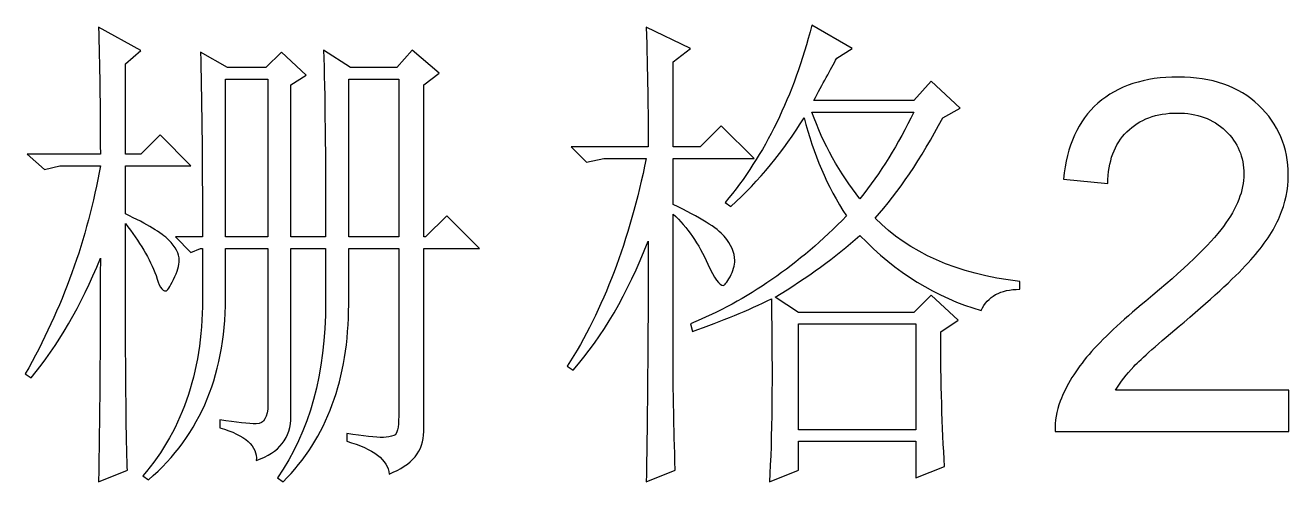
# Model space of a CAD drawing. Header units: millimetres. Extents: x -288 to -52, y -435 to 65.
# Drawn here: x -271.22 to -249.52, y -362.14 to -354.3 of the extents above; entities that cross this region are included whole.
import ezdxf

# ---------------------------------------------------------------- set-up
doc = ezdxf.new("R2010")
doc.units = ezdxf.units.MM
doc.header["$MEASUREMENT"] = 0
doc.layers.add('layer 1', color=7, linetype='Continuous')

msp = doc.modelspace()

# ---------------------------------------------------------------- linework, layer by layer
at = {"layer": 'layer 1', "color": 250}
for points, knots in [([(-269.5044, -357.7063), (-269.5044, -360.0233), (-269.4932, -361.4358), (-269.4706, -361.9424), (-269.4706, -361.9424), (-269.4706, -361.9424), (-269.9673, -362.1414), (-269.9673, -362.1414), (-269.9673, -362.1414), (-269.9447, -361.1268), (-269.9348, -359.8469), (-269.9348, -358.3032), (-269.9348, -358.3032), (-270.265, -359.1188), (-270.6616, -359.8032), (-271.1244, -360.3549), (-271.1244, -360.3549), (-271.1244, -360.3549), (-271.2246, -360.2886), (-271.2246, -360.2886), (-271.2246, -360.2886), (-270.584, -359.1625), (-270.155, -357.9716), (-269.9348, -356.7142), (-269.9348, -356.7142), (-269.9348, -356.7142), (-270.6291, -356.7142), (-270.6291, -356.7142), (-270.6291, -356.7142), (-270.6291, -356.7142), (-270.893, -356.7806), (-270.893, -356.7806), (-270.893, -356.7806), (-270.893, -356.7806), (-271.1907, -356.5153), (-271.1907, -356.5153), (-271.1907, -356.5153), (-271.1907, -356.5153), (-269.9348, -356.5153), (-269.9348, -356.5153), (-269.9348, -356.5153), (-269.9348, -355.6785), (-269.9447, -354.9518), (-269.9673, -354.3351), (-269.9673, -354.3351), (-269.9673, -354.3351), (-269.2392, -354.7316), (-269.2392, -354.7316), (-269.2392, -354.7316), (-269.2392, -354.7316), (-269.5044, -354.9631), (-269.5044, -354.9631), (-269.5044, -354.9631), (-269.5044, -354.9631), (-269.5044, -356.5153), (-269.5044, -356.5153), (-269.5044, -356.5153), (-269.5044, -356.5153), (-269.2392, -356.5153), (-269.2392, -356.5153), (-269.2392, -356.5153), (-269.2392, -356.5153), (-268.909, -356.1851), (-268.909, -356.1851), (-268.909, -356.1851), (-268.909, -356.1851), (-268.3798, -356.7142), (-268.3798, -356.7142), (-268.3798, -356.7142), (-268.3798, -356.7142), (-269.5044, -356.7142), (-269.5044, -356.7142), (-269.5044, -356.7142), (-269.5044, -356.7142), (-269.5044, -357.5412), (-269.5044, -357.5412), (-269.5044, -357.5412), (-269.1291, -357.7176), (-268.8807, -357.8671), (-268.7608, -357.9885), (-268.7608, -357.9885), (-268.6394, -358.1098), (-268.5788, -358.2256), (-268.5788, -358.3356), (-268.5788, -358.3356), (-268.5788, -358.4245), (-268.6112, -358.5346), (-268.6775, -358.6672), (-268.6775, -358.6672), (-268.7439, -358.7985), (-268.7876, -358.8648), (-268.8102, -358.8648), (-268.8102, -358.8648), (-268.8765, -358.8648), (-268.9315, -358.7773), (-268.9753, -358.6009), (-268.9753, -358.6009), (-269.0853, -358.313), (-269.2617, -358.0153), (-269.5044, -357.7063)], [0, 0, 0, 0, 0.0384615, 0.0384615, 0.0384615, 0.0384615, 0.0769231, 0.0769231, 0.0769231, 0.0769231, 0.1153846, 0.1153846, 0.1153846, 0.1153846, 0.1538462, 0.1538462, 0.1538462, 0.1538462, 0.1923077, 0.1923077, 0.1923077, 0.1923077, 0.2307692, 0.2307692, 0.2307692, 0.2307692, 0.2692308, 0.2692308, 0.2692308, 0.2692308, 0.3076923, 0.3076923, 0.3076923, 0.3076923, 0.3461538, 0.3461538, 0.3461538, 0.3461538, 0.3846154, 0.3846154, 0.3846154, 0.3846154, 0.4230769, 0.4230769, 0.4230769, 0.4230769, 0.4615385, 0.4615385, 0.4615385, 0.4615385, 0.5, 0.5, 0.5, 0.5, 0.5384615, 0.5384615, 0.5384615, 0.5384615, 0.5769231, 0.5769231, 0.5769231, 0.5769231, 0.6153846, 0.6153846, 0.6153846, 0.6153846, 0.6538462, 0.6538462, 0.6538462, 0.6538462, 0.6923077, 0.6923077, 0.6923077, 0.6923077, 0.7307692, 0.7307692, 0.7307692, 0.7307692, 0.7692308, 0.7692308, 0.7692308, 0.7692308, 0.8076923, 0.8076923, 0.8076923, 0.8076923, 0.8461538, 0.8461538, 0.8461538, 0.8461538, 0.8846154, 0.8846154, 0.8846154, 0.8846154, 0.9230769, 0.9230769, 0.9230769, 0.9230769, 1, 1, 1, 1]), ([(-260.0923, -360.29), (-260.0923, -360.5991), (-260.081, -361.1494), (-260.0584, -361.9424), (-260.0584, -361.9424), (-260.0584, -361.9424), (-260.5551, -362.1414), (-260.5551, -362.1414), (-260.5551, -362.1414), (-260.5325, -360.8404), (-260.5212, -359.4631), (-260.5212, -358.0082), (-260.5212, -358.0082), (-260.874, -358.9128), (-261.3044, -359.6508), (-261.811, -360.2237), (-261.811, -360.2237), (-261.811, -360.2237), (-261.9112, -360.1574), (-261.9112, -360.1574), (-261.9112, -360.1574), (-261.2931, -359.1879), (-260.8416, -357.9984), (-260.5551, -356.5872), (-260.5551, -356.5872), (-260.5551, -356.5872), (-261.2818, -356.5872), (-261.2818, -356.5872), (-261.2818, -356.5872), (-261.2818, -356.5872), (-261.5796, -356.6536), (-261.5796, -356.6536), (-261.5796, -356.6536), (-261.5796, -356.6536), (-261.8449, -356.3883), (-261.8449, -356.3883), (-261.8449, -356.3883), (-261.8449, -356.3883), (-260.5212, -356.3883), (-260.5212, -356.3883), (-260.5212, -356.3883), (-260.5212, -355.7928), (-260.5325, -355.107), (-260.5551, -354.3337), (-260.5551, -354.3337), (-260.5551, -354.3337), (-259.7945, -354.6992), (-259.7945, -354.6992), (-259.7945, -354.6992), (-259.7945, -354.6992), (-260.0923, -354.9306), (-260.0923, -354.9306), (-260.0923, -354.9306), (-260.0923, -354.9306), (-260.0923, -356.3883), (-260.0923, -356.3883), (-260.0923, -356.3883), (-260.0923, -356.3883), (-259.628, -356.3883), (-259.628, -356.3883), (-259.628, -356.3883), (-259.628, -356.3883), (-259.2654, -356.0256), (-259.2654, -356.0256), (-259.2654, -356.0256), (-259.2654, -356.0256), (-258.7023, -356.5872), (-258.7023, -356.5872), (-258.7023, -356.5872), (-258.7023, -356.5872), (-260.0923, -356.5872), (-260.0923, -356.5872), (-260.0923, -356.5872), (-260.0923, -356.5872), (-260.0923, -357.3803), (-260.0923, -357.3803), (-260.0923, -357.3803), (-259.628, -357.6004), (-259.3359, -357.7825), (-259.2146, -357.9264), (-259.2146, -357.9264), (-259.0946, -358.0689), (-259.0339, -358.2072), (-259.0339, -358.3399), (-259.0339, -358.3399), (-259.0339, -358.4273), (-259.0607, -358.5219), (-259.1158, -358.6207), (-259.1158, -358.6207), (-259.1708, -358.7194), (-259.2103, -358.7688), (-259.2315, -358.7688), (-259.2315, -358.7688), (-259.2978, -358.7688), (-259.3867, -358.6475), (-259.4968, -358.4062), (-259.4968, -358.4062), (-259.6506, -358.0534), (-259.8496, -357.7669), (-260.0923, -357.5454), (-260.0923, -357.5454), (-260.0923, -357.5454), (-260.0923, -360.29), (-260.0923, -360.29)], [0, 0, 0, 0, 0.037037, 0.037037, 0.037037, 0.037037, 0.0740741, 0.0740741, 0.0740741, 0.0740741, 0.1111111, 0.1111111, 0.1111111, 0.1111111, 0.1481481, 0.1481481, 0.1481481, 0.1481481, 0.1851852, 0.1851852, 0.1851852, 0.1851852, 0.2222222, 0.2222222, 0.2222222, 0.2222222, 0.2592593, 0.2592593, 0.2592593, 0.2592593, 0.2962963, 0.2962963, 0.2962963, 0.2962963, 0.3333333, 0.3333333, 0.3333333, 0.3333333, 0.3703704, 0.3703704, 0.3703704, 0.3703704, 0.4074074, 0.4074074, 0.4074074, 0.4074074, 0.4444444, 0.4444444, 0.4444444, 0.4444444, 0.4814815, 0.4814815, 0.4814815, 0.4814815, 0.5185185, 0.5185185, 0.5185185, 0.5185185, 0.5555556, 0.5555556, 0.5555556, 0.5555556, 0.5925926, 0.5925926, 0.5925926, 0.5925926, 0.6296296, 0.6296296, 0.6296296, 0.6296296, 0.6666667, 0.6666667, 0.6666667, 0.6666667, 0.7037037, 0.7037037, 0.7037037, 0.7037037, 0.7407407, 0.7407407, 0.7407407, 0.7407407, 0.7777778, 0.7777778, 0.7777778, 0.7777778, 0.8148148, 0.8148148, 0.8148148, 0.8148148, 0.8518519, 0.8518519, 0.8518519, 0.8518519, 0.8888889, 0.8888889, 0.8888889, 0.8888889, 0.9259259, 0.9259259, 0.9259259, 0.9259259, 1, 1, 1, 1]), ([(-255.4949, -359.5647), (-255.4949, -360.4452), (-255.4723, -361.2157), (-255.4285, -361.8775), (-255.4285, -361.8775), (-255.4285, -361.8775), (-255.9238, -362.0751), (-255.9238, -362.0751), (-255.9238, -362.0751), (-255.9238, -362.0751), (-255.9238, -361.4471), (-255.9238, -361.4471), (-255.9238, -361.4471), (-255.9238, -361.4471), (-257.9417, -361.4471), (-257.9417, -361.4471), (-257.9417, -361.4471), (-257.9417, -361.4471), (-257.9417, -361.9424), (-257.9417, -361.9424), (-257.9417, -361.9424), (-257.9417, -361.9424), (-258.4384, -362.1414), (-258.4384, -362.1414), (-258.4384, -362.1414), (-258.3933, -361.4133), (-258.3834, -360.3662), (-258.4046, -358.9988), (-258.4046, -358.9988), (-258.8011, -359.1978), (-259.2541, -359.3841), (-259.7607, -359.5605), (-259.7607, -359.5605), (-259.7607, -359.5605), (-259.7945, -359.4292), (-259.7945, -359.4292), (-259.7945, -359.4292), (-258.8237, -359.0313), (-257.9304, -358.4146), (-257.1148, -357.5764), (-257.1148, -357.5764), (-257.4464, -357.0684), (-257.6877, -356.5068), (-257.8429, -355.8887), (-257.8429, -355.8887), (-258.1957, -356.4631), (-258.6148, -356.9697), (-259.0988, -357.4113), (-259.0988, -357.4113), (-259.0988, -357.4113), (-259.199, -357.345), (-259.199, -357.345), (-259.199, -357.345), (-258.5146, -356.528), (-258.0193, -355.5148), (-257.7103, -354.3012), (-257.7103, -354.3012), (-257.7103, -354.3012), (-257.016, -354.6992), (-257.016, -354.6992), (-257.016, -354.6992), (-257.016, -354.6992), (-257.2799, -354.8643), (-257.2799, -354.8643), (-257.2799, -354.8643), (-257.39, -355.0632), (-257.5226, -355.306), (-257.6778, -355.5924), (-257.6778, -355.5924), (-257.6778, -355.5924), (-255.9577, -355.5924), (-255.9577, -355.5924), (-255.9577, -355.5924), (-255.9577, -355.5924), (-255.66, -355.2622), (-255.66, -355.2622), (-255.66, -355.2622), (-255.66, -355.2622), (-255.1632, -355.7251), (-255.1632, -355.7251), (-255.1632, -355.7251), (-255.1632, -355.7251), (-255.461, -355.8902), (-255.461, -355.8902), (-255.461, -355.8902), (-255.8363, -356.5971), (-256.2216, -357.17), (-256.6195, -357.6117), (-256.6195, -357.6117), (-256.0452, -358.2072), (-255.2183, -358.5713), (-254.1388, -358.7039), (-254.1388, -358.7039), (-254.1388, -358.7039), (-254.1388, -358.8366), (-254.1388, -358.8366), (-254.1388, -358.8366), (-254.469, -358.8366), (-254.6891, -358.9579), (-254.8006, -359.2006), (-254.8006, -359.2006), (-255.5711, -358.9805), (-256.2667, -358.5501), (-256.8834, -357.9095), (-256.8834, -357.9095), (-257.3025, -358.2848), (-257.7879, -358.6376), (-258.3383, -358.9692), (-258.3383, -358.9692), (-258.3383, -358.9692), (-257.9417, -359.2331), (-257.9417, -359.2331), (-257.9417, -359.2331), (-257.9417, -359.2331), (-255.9577, -359.2331), (-255.9577, -359.2331), (-255.9577, -359.2331), (-255.9577, -359.2331), (-255.66, -358.9353), (-255.66, -358.9353), (-255.66, -358.9353), (-255.66, -358.9353), (-255.1971, -359.3657), (-255.1971, -359.3657), (-255.1971, -359.3657), (-255.1971, -359.3657), (-255.4949, -359.5647), (-255.4949, -359.5647)], [0, 0, 0, 0, 0.030303, 0.030303, 0.030303, 0.030303, 0.0606061, 0.0606061, 0.0606061, 0.0606061, 0.0909091, 0.0909091, 0.0909091, 0.0909091, 0.1212121, 0.1212121, 0.1212121, 0.1212121, 0.1515152, 0.1515152, 0.1515152, 0.1515152, 0.1818182, 0.1818182, 0.1818182, 0.1818182, 0.2121212, 0.2121212, 0.2121212, 0.2121212, 0.2424242, 0.2424242, 0.2424242, 0.2424242, 0.2727273, 0.2727273, 0.2727273, 0.2727273, 0.3030303, 0.3030303, 0.3030303, 0.3030303, 0.3333333, 0.3333333, 0.3333333, 0.3333333, 0.3636364, 0.3636364, 0.3636364, 0.3636364, 0.3939394, 0.3939394, 0.3939394, 0.3939394, 0.4242424, 0.4242424, 0.4242424, 0.4242424, 0.4545455, 0.4545455, 0.4545455, 0.4545455, 0.4848485, 0.4848485, 0.4848485, 0.4848485, 0.5151515, 0.5151515, 0.5151515, 0.5151515, 0.5454545, 0.5454545, 0.5454545, 0.5454545, 0.5757576, 0.5757576, 0.5757576, 0.5757576, 0.6060606, 0.6060606, 0.6060606, 0.6060606, 0.6363636, 0.6363636, 0.6363636, 0.6363636, 0.6666667, 0.6666667, 0.6666667, 0.6666667, 0.6969697, 0.6969697, 0.6969697, 0.6969697, 0.7272727, 0.7272727, 0.7272727, 0.7272727, 0.7575758, 0.7575758, 0.7575758, 0.7575758, 0.7878788, 0.7878788, 0.7878788, 0.7878788, 0.8181818, 0.8181818, 0.8181818, 0.8181818, 0.8484848, 0.8484848, 0.8484848, 0.8484848, 0.8787879, 0.8787879, 0.8787879, 0.8787879, 0.9090909, 0.9090909, 0.9090909, 0.9090909, 0.9393939, 0.9393939, 0.9393939, 0.9393939, 1, 1, 1, 1]), ([(-268.1808, -357.9377), (-268.1808, -356.5266), (-268.1921, -355.4668), (-268.2147, -354.7613), (-268.2147, -354.7613), (-268.2147, -354.7613), (-267.7518, -355.0251), (-267.7518, -355.0251), (-267.7518, -355.0251), (-267.7518, -355.0251), (-267.09, -355.0251), (-267.09, -355.0251), (-267.09, -355.0251), (-267.09, -355.0251), (-266.8247, -354.7613), (-266.8247, -354.7613), (-266.8247, -354.7613), (-266.8247, -354.7613), (-266.3958, -355.1578), (-266.3958, -355.1578), (-266.3958, -355.1578), (-266.3958, -355.1578), (-266.6596, -355.3229), (-266.6596, -355.3229), (-266.6596, -355.3229), (-266.6596, -355.3229), (-266.6596, -357.9377), (-266.6596, -357.9377), (-266.6596, -357.9377), (-266.6596, -357.9377), (-266.0641, -357.9377), (-266.0641, -357.9377), (-266.0641, -357.9377), (-266.0641, -356.5266), (-266.0754, -355.4555), (-266.098, -354.7274), (-266.098, -354.7274), (-266.098, -354.7274), (-265.6352, -355.0251), (-265.6352, -355.0251), (-265.6352, -355.0251), (-265.6352, -355.0251), (-264.8407, -355.0251), (-264.8407, -355.0251), (-264.8407, -355.0251), (-264.8407, -355.0251), (-264.5768, -354.7274), (-264.5768, -354.7274), (-264.5768, -354.7274), (-264.5768, -354.7274), (-264.114, -355.1253), (-264.114, -355.1253), (-264.114, -355.1253), (-264.114, -355.1253), (-264.3779, -355.3229), (-264.3779, -355.3229), (-264.3779, -355.3229), (-264.3779, -355.3229), (-264.3779, -357.9377), (-264.3779, -357.9377), (-264.3779, -357.9377), (-264.3779, -357.9377), (-264.3454, -357.9377), (-264.3454, -357.9377), (-264.3454, -357.9377), (-264.3454, -357.9377), (-263.9813, -357.5736), (-263.9813, -357.5736), (-263.9813, -357.5736), (-263.9813, -357.5736), (-263.4183, -358.1367), (-263.4183, -358.1367), (-263.4183, -358.1367), (-263.4183, -358.1367), (-264.3779, -358.1367), (-264.3779, -358.1367), (-264.3779, -358.1367), (-264.3779, -358.1367), (-264.3779, -361.2806), (-264.3779, -361.2806), (-264.3779, -361.2806), (-264.3779, -361.6122), (-264.5768, -361.8549), (-264.9734, -362.0088), (-264.9734, -362.0088), (-264.9959, -361.766), (-265.2372, -361.5784), (-265.7015, -361.4471), (-265.7015, -361.4471), (-265.7015, -361.4471), (-265.7015, -361.3145), (-265.7015, -361.3145), (-265.7015, -361.3145), (-265.4136, -361.3582), (-265.2048, -361.3808), (-265.0721, -361.3808), (-265.0721, -361.3808), (-265.0058, -361.3808), (-264.9451, -361.3695), (-264.8901, -361.3469), (-264.8901, -361.3469), (-264.8351, -361.3244), (-264.8083, -361.2143), (-264.8083, -361.0167), (-264.8083, -361.0167), (-264.8083, -361.0167), (-264.8083, -358.1367), (-264.8083, -358.1367), (-264.8083, -358.1367), (-264.8083, -358.1367), (-265.6676, -358.1367), (-265.6676, -358.1367), (-265.6676, -358.1367), (-265.6676, -358.1367), (-265.6676, -359.0962), (-265.6676, -359.0962), (-265.6676, -359.0962), (-265.6676, -360.3761), (-266.043, -361.3907), (-266.7923, -362.1414), (-266.7923, -362.1414), (-266.7923, -362.1414), (-266.8911, -362.0751), (-266.8911, -362.0751), (-266.8911, -362.0751), (-266.3407, -361.2806), (-266.0641, -360.2773), (-266.0641, -359.0638), (-266.0641, -359.0638), (-266.0641, -359.0638), (-266.0641, -358.1367), (-266.0641, -358.1367), (-266.0641, -358.1367), (-266.0641, -358.1367), (-266.6596, -358.1367), (-266.6596, -358.1367), (-266.6596, -358.1367), (-266.6596, -358.1367), (-266.6596, -361.0139), (-266.6596, -361.0139), (-266.6596, -361.0139), (-266.6596, -361.3893), (-266.8586, -361.6419), (-267.2551, -361.7745), (-267.2551, -361.7745), (-267.2325, -361.5318), (-267.4428, -361.3441), (-267.8831, -361.2129), (-267.8831, -361.2129), (-267.8831, -361.2129), (-267.8831, -361.0802), (-267.8831, -361.0802), (-267.8831, -361.0802), (-267.5966, -361.124), (-267.3878, -361.1466), (-267.2551, -361.1466), (-267.2551, -361.1466), (-267.1225, -361.1466), (-267.0562, -361.0365), (-267.0562, -360.815), (-267.0562, -360.815), (-267.0562, -360.815), (-267.0562, -358.1367), (-267.0562, -358.1367), (-267.0562, -358.1367), (-267.0562, -358.1367), (-267.7843, -358.1367), (-267.7843, -358.1367), (-267.7843, -358.1367), (-267.7843, -358.1367), (-267.7843, -358.8648), (-267.7843, -358.8648), (-267.7843, -358.8648), (-267.7617, -360.2547), (-268.2034, -361.3357), (-269.1079, -362.1089), (-269.1079, -362.1089), (-269.1079, -362.1089), (-269.2067, -362.0426), (-269.2067, -362.0426), (-269.2067, -362.0426), (-268.5011, -361.2256), (-268.1597, -360.1771), (-268.1808, -358.8987), (-268.1808, -358.8987), (-268.1808, -358.8987), (-268.1808, -358.1367), (-268.1808, -358.1367), (-268.1808, -358.1367), (-268.1808, -358.1367), (-268.2147, -358.1367), (-268.2147, -358.1367), (-268.2147, -358.1367), (-268.2147, -358.1367), (-268.3798, -358.203), (-268.3798, -358.203), (-268.3798, -358.203), (-268.3798, -358.203), (-268.6437, -357.9377), (-268.6437, -357.9377), (-268.6437, -357.9377), (-268.6437, -357.9377), (-268.1808, -357.9377), (-268.1808, -357.9377)], [0, 0, 0, 0, 0.0192308, 0.0192308, 0.0192308, 0.0192308, 0.0384615, 0.0384615, 0.0384615, 0.0384615, 0.0576923, 0.0576923, 0.0576923, 0.0576923, 0.0769231, 0.0769231, 0.0769231, 0.0769231, 0.0961538, 0.0961538, 0.0961538, 0.0961538, 0.1153846, 0.1153846, 0.1153846, 0.1153846, 0.1346154, 0.1346154, 0.1346154, 0.1346154, 0.1538462, 0.1538462, 0.1538462, 0.1538462, 0.1730769, 0.1730769, 0.1730769, 0.1730769, 0.1923077, 0.1923077, 0.1923077, 0.1923077, 0.2115385, 0.2115385, 0.2115385, 0.2115385, 0.2307692, 0.2307692, 0.2307692, 0.2307692, 0.25, 0.25, 0.25, 0.25, 0.2692308, 0.2692308, 0.2692308, 0.2692308, 0.2884615, 0.2884615, 0.2884615, 0.2884615, 0.3076923, 0.3076923, 0.3076923, 0.3076923, 0.3269231, 0.3269231, 0.3269231, 0.3269231, 0.3461538, 0.3461538, 0.3461538, 0.3461538, 0.3653846, 0.3653846, 0.3653846, 0.3653846, 0.3846154, 0.3846154, 0.3846154, 0.3846154, 0.4038462, 0.4038462, 0.4038462, 0.4038462, 0.4230769, 0.4230769, 0.4230769, 0.4230769, 0.4423077, 0.4423077, 0.4423077, 0.4423077, 0.4615385, 0.4615385, 0.4615385, 0.4615385, 0.4807692, 0.4807692, 0.4807692, 0.4807692, 0.5, 0.5, 0.5, 0.5, 0.5192308, 0.5192308, 0.5192308, 0.5192308, 0.5384615, 0.5384615, 0.5384615, 0.5384615, 0.5576923, 0.5576923, 0.5576923, 0.5576923, 0.5769231, 0.5769231, 0.5769231, 0.5769231, 0.5961538, 0.5961538, 0.5961538, 0.5961538, 0.6153846, 0.6153846, 0.6153846, 0.6153846, 0.6346154, 0.6346154, 0.6346154, 0.6346154, 0.6538462, 0.6538462, 0.6538462, 0.6538462, 0.6730769, 0.6730769, 0.6730769, 0.6730769, 0.6923077, 0.6923077, 0.6923077, 0.6923077, 0.7115385, 0.7115385, 0.7115385, 0.7115385, 0.7307692, 0.7307692, 0.7307692, 0.7307692, 0.75, 0.75, 0.75, 0.75, 0.7692308, 0.7692308, 0.7692308, 0.7692308, 0.7884615, 0.7884615, 0.7884615, 0.7884615, 0.8076923, 0.8076923, 0.8076923, 0.8076923, 0.8269231, 0.8269231, 0.8269231, 0.8269231, 0.8461538, 0.8461538, 0.8461538, 0.8461538, 0.8653846, 0.8653846, 0.8653846, 0.8653846, 0.8846154, 0.8846154, 0.8846154, 0.8846154, 0.9038462, 0.9038462, 0.9038462, 0.9038462, 0.9230769, 0.9230769, 0.9230769, 0.9230769, 0.9423077, 0.9423077, 0.9423077, 0.9423077, 0.9615385, 0.9615385, 0.9615385, 0.9615385, 1, 1, 1, 1]), ([(-267.7843, -355.2241), (-267.7843, -355.2241), (-267.7843, -357.9377), (-267.7843, -357.9377), (-267.7843, -357.9377), (-267.7843, -357.9377), (-267.0562, -357.9377), (-267.0562, -357.9377), (-267.0562, -357.9377), (-267.0562, -357.9377), (-267.0562, -355.2241), (-267.0562, -355.2241), (-267.0562, -355.2241), (-267.0562, -355.2241), (-267.7843, -355.2241), (-267.7843, -355.2241)], [0, 0, 0, 0, 0.2, 0.2, 0.2, 0.2, 0.4, 0.4, 0.4, 0.4, 0.6, 0.6, 0.6, 0.6, 1, 1, 1, 1]), ([(-265.6676, -355.2241), (-265.6676, -355.2241), (-265.6676, -357.9377), (-265.6676, -357.9377), (-265.6676, -357.9377), (-265.6676, -357.9377), (-264.8083, -357.9377), (-264.8083, -357.9377), (-264.8083, -357.9377), (-264.8083, -357.9377), (-264.8083, -355.2241), (-264.8083, -355.2241), (-264.8083, -355.2241), (-264.8083, -355.2241), (-265.6676, -355.2241), (-265.6676, -355.2241)], [0, 0, 0, 0, 0.2, 0.2, 0.2, 0.2, 0.4, 0.4, 0.4, 0.4, 0.6, 0.6, 0.6, 0.6, 1, 1, 1, 1]), ([(-249.5159, -360.5666), (-249.5159, -360.5666), (-249.5159, -361.2778), (-249.5159, -361.2778), (-249.5159, -361.2778), (-249.5159, -361.2778), (-253.5292, -361.2778), (-253.5292, -361.2778), (-253.5292, -361.2778), (-253.5348, -361.0986), (-253.5052, -360.9264), (-253.4417, -360.7599), (-253.4417, -360.7599), (-253.3387, -360.4876), (-253.1736, -360.2181), (-252.9464, -359.9542), (-252.9464, -359.9542), (-252.7192, -359.6903), (-252.3946, -359.3855), (-251.9727, -359.0398), (-251.9727, -359.0398), (-251.3165, -358.4993), (-250.8706, -358.0717), (-250.6378, -357.7557), (-250.6378, -357.7557), (-250.4035, -357.4396), (-250.2864, -357.1404), (-250.2864, -356.8582), (-250.2864, -356.8582), (-250.2864, -356.5633), (-250.3923, -356.3149), (-250.6039, -356.1117), (-250.6039, -356.1117), (-250.8156, -355.9099), (-251.0922, -355.8083), (-251.4322, -355.8083), (-251.4322, -355.8083), (-251.7921, -355.8083), (-252.0799, -355.9156), (-252.2958, -356.13), (-252.2958, -356.13), (-252.5118, -356.3431), (-252.6204, -356.6395), (-252.6232, -357.019), (-252.6232, -357.019), (-252.6232, -357.019), (-253.3852, -356.9428), (-253.3852, -356.9428), (-253.3852, -356.9428), (-253.333, -356.3728), (-253.1355, -355.9381), (-252.794, -355.639), (-252.794, -355.639), (-252.4511, -355.3398), (-251.9925, -355.1902), (-251.4153, -355.1902), (-251.4153, -355.1902), (-250.8339, -355.1902), (-250.3725, -355.3511), (-250.0338, -355.6743), (-250.0338, -355.6743), (-249.6938, -355.9974), (-249.5244, -356.3982), (-249.5244, -356.8751), (-249.5244, -356.8751), (-249.5244, -357.1178), (-249.5738, -357.3563), (-249.674, -357.5906), (-249.674, -357.5906), (-249.7728, -357.8262), (-249.9379, -358.0732), (-250.1679, -358.3328), (-250.1679, -358.3328), (-250.3993, -358.591), (-250.7817, -358.948), (-251.3151, -359.3996), (-251.3151, -359.3996), (-251.7624, -359.775), (-252.0503, -360.029), (-252.1773, -360.163), (-252.1773, -360.163), (-252.3043, -360.2971), (-252.4087, -360.4311), (-252.492, -360.5666), (-252.492, -360.5666), (-252.492, -360.5666), (-249.5159, -360.5666), (-249.5159, -360.5666)], [0, 0, 0, 0, 0.0434783, 0.0434783, 0.0434783, 0.0434783, 0.0869565, 0.0869565, 0.0869565, 0.0869565, 0.1304348, 0.1304348, 0.1304348, 0.1304348, 0.173913, 0.173913, 0.173913, 0.173913, 0.2173913, 0.2173913, 0.2173913, 0.2173913, 0.2608696, 0.2608696, 0.2608696, 0.2608696, 0.3043478, 0.3043478, 0.3043478, 0.3043478, 0.3478261, 0.3478261, 0.3478261, 0.3478261, 0.3913043, 0.3913043, 0.3913043, 0.3913043, 0.4347826, 0.4347826, 0.4347826, 0.4347826, 0.4782609, 0.4782609, 0.4782609, 0.4782609, 0.5217391, 0.5217391, 0.5217391, 0.5217391, 0.5652174, 0.5652174, 0.5652174, 0.5652174, 0.6086957, 0.6086957, 0.6086957, 0.6086957, 0.6521739, 0.6521739, 0.6521739, 0.6521739, 0.6956522, 0.6956522, 0.6956522, 0.6956522, 0.7391304, 0.7391304, 0.7391304, 0.7391304, 0.7826087, 0.7826087, 0.7826087, 0.7826087, 0.826087, 0.826087, 0.826087, 0.826087, 0.8695652, 0.8695652, 0.8695652, 0.8695652, 0.9130435, 0.9130435, 0.9130435, 0.9130435, 1, 1, 1, 1]), ([(-257.7103, -355.7914), (-257.5113, -356.3431), (-257.2362, -356.8384), (-256.8834, -357.2801), (-256.8834, -357.2801), (-256.5306, -356.8384), (-256.2216, -356.3431), (-255.9577, -355.7914), (-255.9577, -355.7914), (-255.9577, -355.7914), (-257.7103, -355.7914), (-257.7103, -355.7914)], [0, 0, 0, 0, 0.25, 0.25, 0.25, 0.25, 0.5, 0.5, 0.5, 0.5, 1, 1, 1, 1]), ([(-257.9417, -359.4321), (-257.9417, -359.4321), (-257.9417, -361.2482), (-257.9417, -361.2482), (-257.9417, -361.2482), (-257.9417, -361.2482), (-255.9238, -361.2482), (-255.9238, -361.2482), (-255.9238, -361.2482), (-255.9238, -361.2482), (-255.9238, -359.4321), (-255.9238, -359.4321), (-255.9238, -359.4321), (-255.9238, -359.4321), (-257.9417, -359.4321), (-257.9417, -359.4321)], [0, 0, 0, 0, 0.2, 0.2, 0.2, 0.2, 0.4, 0.4, 0.4, 0.4, 0.6, 0.6, 0.6, 0.6, 1, 1, 1, 1])]:
    msp.add_open_spline(points, degree=3, knots=knots, dxfattribs=at)

doc.saveas('drawing.dxf')
